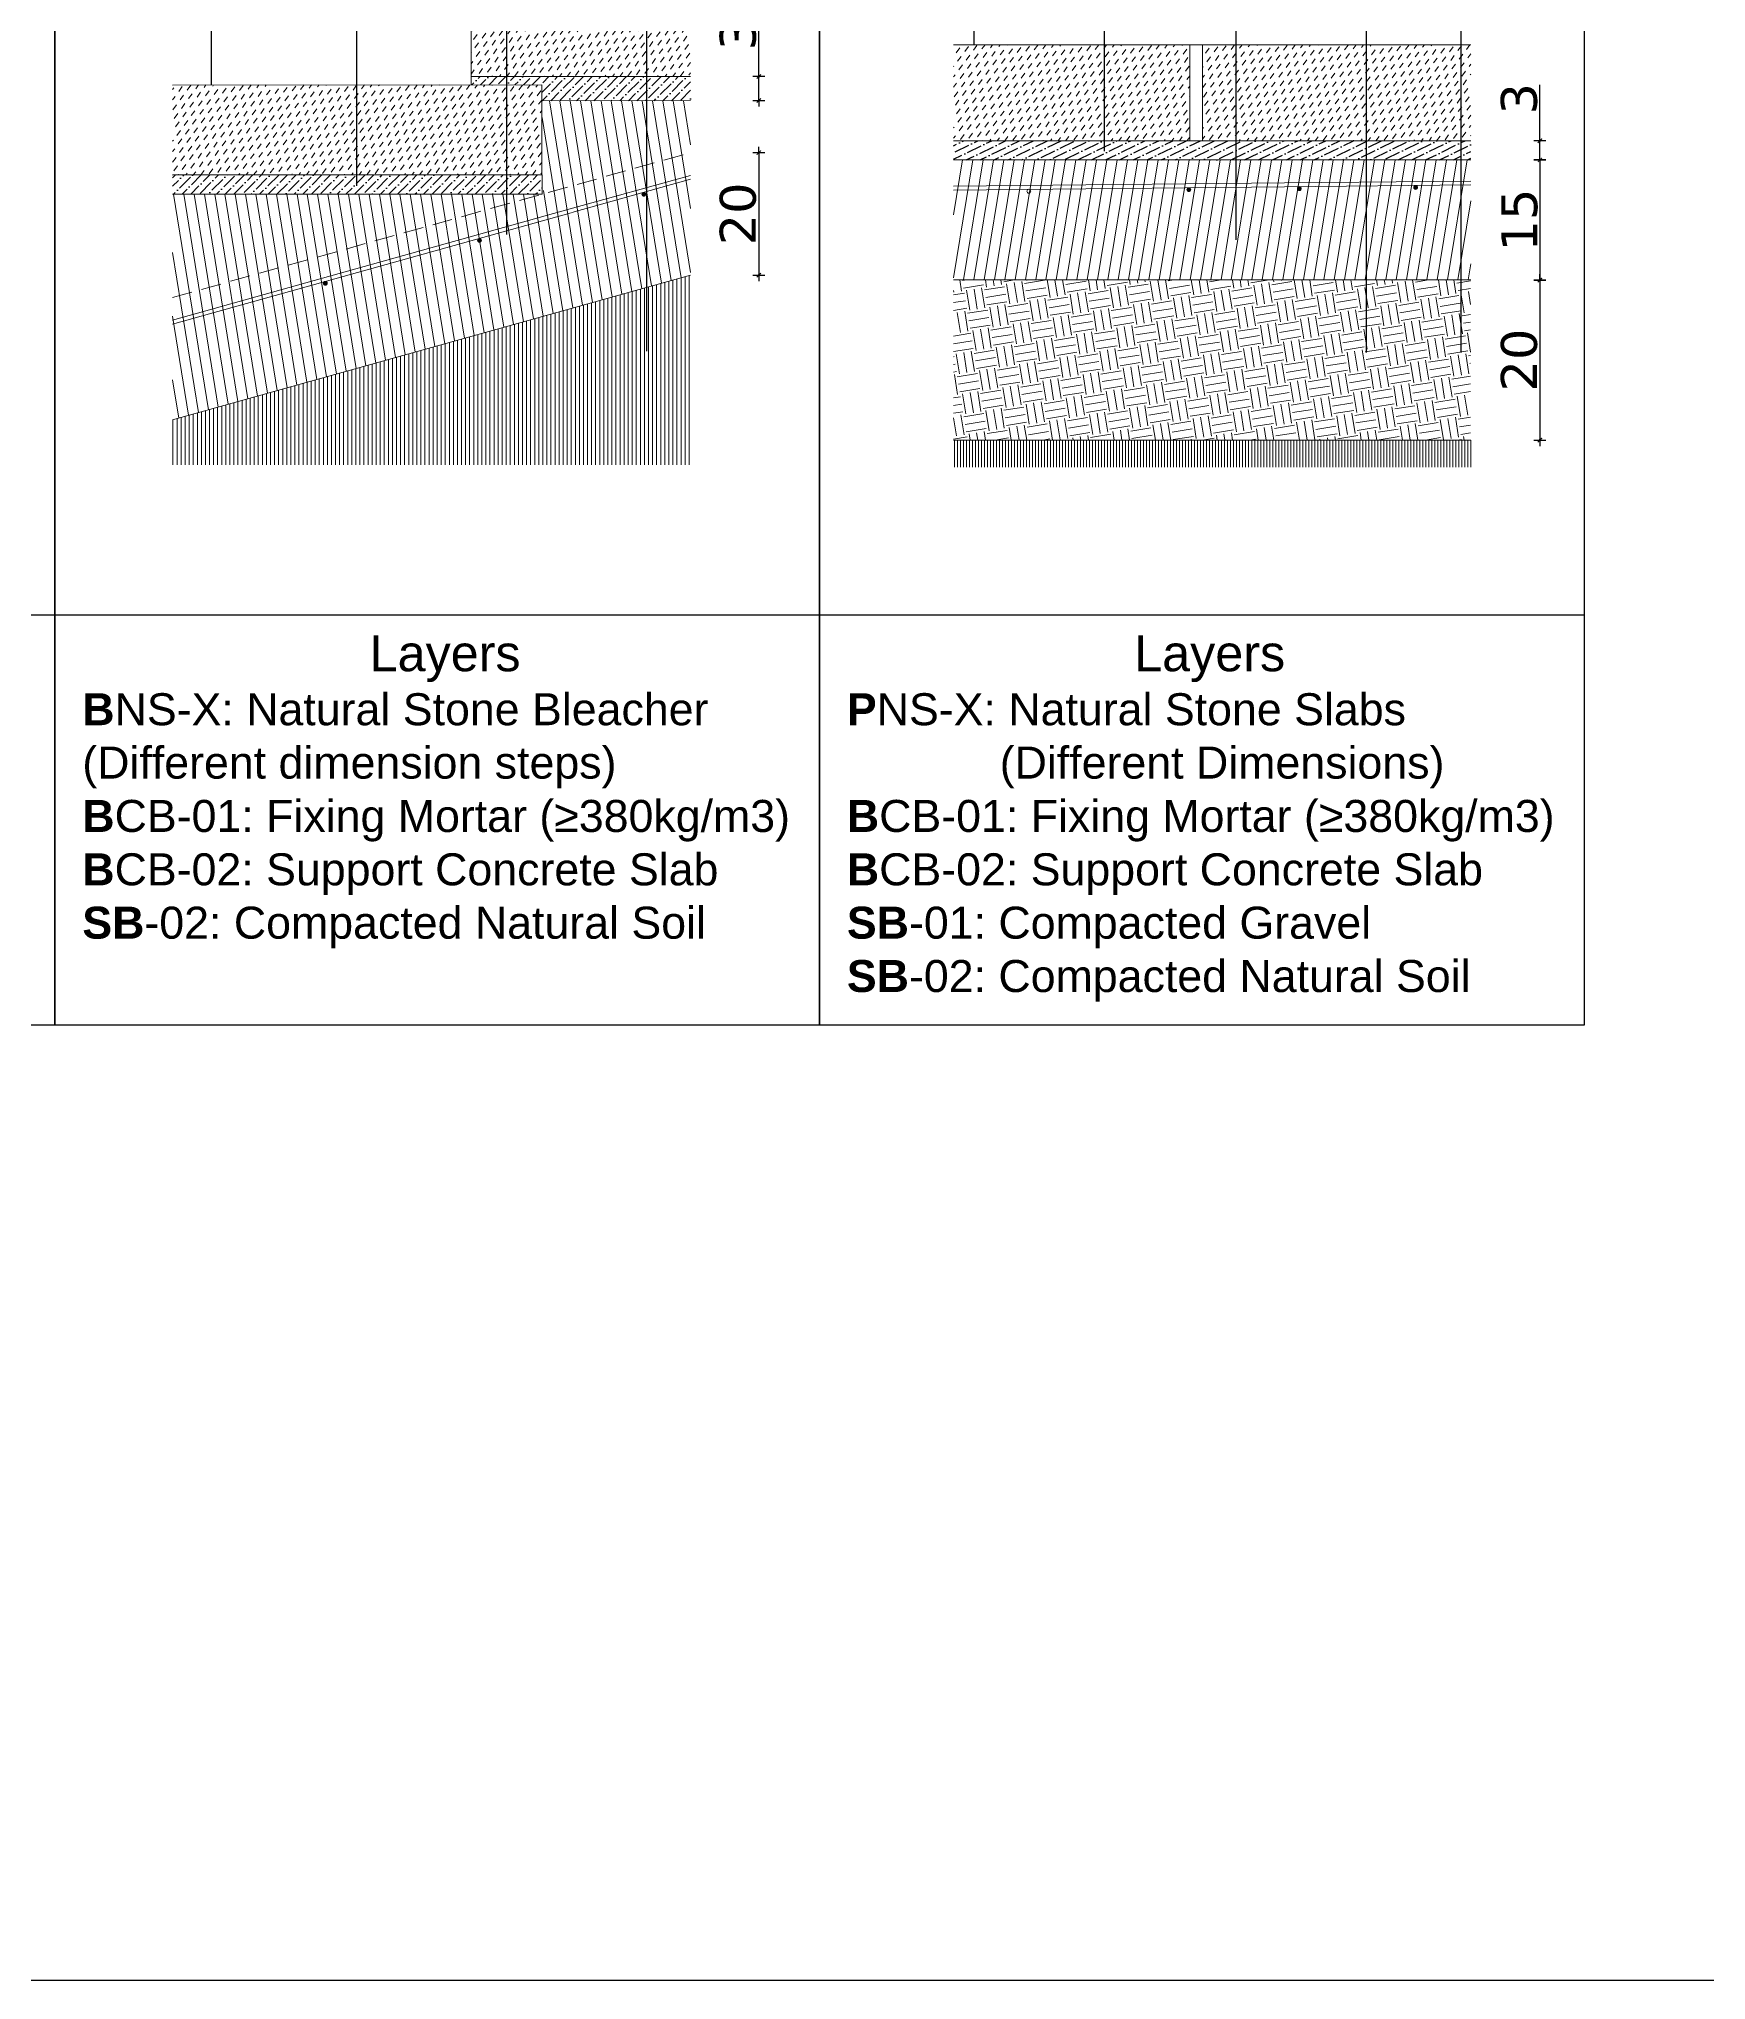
# Model space of a CAD drawing. Header units: metres. Extents: x -3261 to 8022, y -619 to 1849.
# Drawn here: x 4149.5 to 4357.8, y 722.8 to 965.4 of the extents above; entities that cross this region are included whole.
import ezdxf

# ---------------------------------------------------------------- set-up
doc = ezdxf.new("R2010")
doc.units = ezdxf.units.M
doc.header["$MEASUREMENT"] = 0
doc.header["$PDMODE"] = 34
doc.header["$PDSIZE"] = 1
doc.linetypes.add('HIDDEN', pattern=[0.375, 0.25, -0.125])
for name, color, linetype in [('0-TX-1_25', 7, 'Continuous'), ('01-TX', 7, 'Continuous'), ('02-L-Caratula', 252, 'Continuous'), ('0_Planta_Cotas', 251, 'Continuous'), ('COTAUX', 7, 'Continuous')]:
    doc.layers.add(name, color=color, linetype=linetype)
doc.layers.add('00-VIEWPORT A1-500', color=6, linetype='Continuous', plot=False)
doc.layers.add('03-TR-Paviment_08_Natural Stone Bleachers', color=7, linetype='Continuous', lineweight=5, true_color=0xbcab76)
doc.layers.add('03-TR-Paviment_09_Natural Stone Slab', color=7, linetype='Continuous', lineweight=5, true_color=0x999680)
for name, color, linetype, lineweight in [('1-CM', 7, 'Continuous', 0), ('2-metall', 5, 'Continuous', 0), ('3-TR Formigó', 252, 'Continuous', 0), ('3-TR Seleccionat', 44, 'Continuous', 0), ('3-TR Tot-u', 37, 'Continuous', 0)]:
    doc.layers.add(name, color=color, linetype=linetype, lineweight=lineweight)
doc.layers.add('EIT_3 TR sorra', color=7, linetype='Continuous', true_color=0xd8ceb0)
doc.styles.add('E500', font='verdana.ttf', dxfattribs={"height": 1})
doc.styles.get("Standard").update_dxf_attribs({"font": 'arial.ttf'})
doc.dimstyles.new('E500', dxfattribs={"dimscale": 0.03, "dimtxt": 30, "dimasz": 1, "dimexe": 0.1, "dimexo": 1, "dimgap": 8, "dimtad": 1, "dimzin": 0, "dimdsep": 46, "dimtxsty": 'E500', "dimblk1": 'LINCOT500', "dimblk2": 'LINCOT500', "dimsah": 1, "dimcen": 0.1, "dimdle": 0.1, "dimse1": 1, "dimse2": 1, "dimclrt": 256, "dimadec": 0, "dimazin": 0, "dimtfac": 0.015385, "dimtofl": 0, "dimtmove": 0, "dimatfit": 3, "dimldrblk": 'LINCOT500', "dimfxl": 1, "dimtolj": 1, "dimtzin": 0, "dimarcsym": 0})

# ---------------------------------------------------------------- blocks, each defined once
blk = doc.blocks.new('Ficha técnica P_08')
at = {"layer": '02-L-Caratula'}
for points in [[(95.558, -18.512), (95.558, -376.944), (0, -376.944), (0, -18.512)], [(0, -325.653), (95.558, -325.653)]]:
    blk.add_lwpolyline(points, dxfattribs=at)
blk = doc.blocks.new('LINCOT500')
for p, q in [((0, -25), (0, 25)), ((0, 0), (25, 0))]:
    blk.add_line(p, q)
at = {"const_width": 4.69}
blk.add_lwpolyline([(8.8, -8.8), (-8.8, 8.8)], dxfattribs=at)
at = {"layer": 'COTAUX'}
blk.add_line((0, 0), (-3.1, 0), dxfattribs=at)
blk = doc.blocks.new('*D174')
at = {"layer": '0_Planta_Cotas', "color": 0, "lineweight": -2, "transparency": 16777216}
for p, q in [((87.97, -258.39), (87.97, -251.42)), ((87.97, -261.36), (87.97, -258.42))]:
    blk.add_line(p, q, dxfattribs=at)
at = {"layer": 'Defpoints', "color": 0, "transparency": 16777216}
for p in [(79.62, -258.39), (79.43, -261.39), (87.97, -261.39)]:
    blk.add_point(p, dxfattribs=at)
at = {"layer": '0_Planta_Cotas', "color": 0, "lineweight": -2, "transparency": 16777216, "xscale": 0.03, "yscale": 0.03, "zscale": 0.03}
for p, rotation in [((87.97, -258.39), 90), ((87.97, -261.39), 270)]:
    blk.add_blockref('LINCOT500', p, dxfattribs=dict(at, rotation=rotation))
at = {"layer": '0_Planta_Cotas', "transparency": 16777216, "insert": (85.38, -253.14), "char_height": 1, "attachment_point": 5, "rotation": 90, "style": 'E500'}
blk.add_mtext('\\A1;{\\H4.5x;3}', dxfattribs=at)
blk = doc.blocks.new('*D175')
at = {"layer": '0_Planta_Cotas', "color": 0, "lineweight": -2, "transparency": 16777216}
blk.add_line((87.97, -267.93), (87.97, -283.17), dxfattribs=at)
at = {"layer": 'Defpoints', "color": 0, "transparency": 16777216}
for p in [(79.43, -267.9), (79.53, -283.2), (87.97, -283.2)]:
    blk.add_point(p, dxfattribs=at)
at = {"layer": '0_Planta_Cotas', "color": 0, "lineweight": -2, "transparency": 16777216, "xscale": 0.03, "yscale": 0.03, "zscale": 0.03}
for p, rotation in [((87.97, -267.9), 90), ((87.97, -283.2), 270)]:
    blk.add_blockref('LINCOT500', p, dxfattribs=dict(at, rotation=rotation))
at = {"layer": '0_Planta_Cotas', "transparency": 16777216, "insert": (85.38, -275.55), "char_height": 1, "attachment_point": 5, "rotation": 90, "style": 'E500'}
blk.add_mtext('\\A1;{\\H4.5x;20}', dxfattribs=at)
blk = doc.blocks.new('*D176')
at = {"layer": '0_Planta_Cotas', "color": 0, "lineweight": -2, "transparency": 16777216}
for p, q in [((90.03, -266.41), (90.03, -259.44)), ((90.03, -268.78), (90.03, -266.44))]:
    blk.add_line(p, q, dxfattribs=at)
at = {"layer": 'Defpoints', "color": 0, "transparency": 16777216}
for p in [(81.68, -266.41), (81.59, -268.81), (90.03, -268.81)]:
    blk.add_point(p, dxfattribs=at)
at = {"layer": '0_Planta_Cotas', "color": 0, "lineweight": -2, "transparency": 16777216, "xscale": 0.03, "yscale": 0.03, "zscale": 0.03}
for p, rotation in [((90.03, -266.41), 90), ((90.03, -268.81), 270)]:
    blk.add_blockref('LINCOT500', p, dxfattribs=dict(at, rotation=rotation))
at = {"layer": '0_Planta_Cotas', "transparency": 16777216, "insert": (87.45, -261.16), "char_height": 1, "attachment_point": 5, "rotation": 90, "style": 'E500'}
blk.add_mtext('\\A1;{\\H4.5x;3}', dxfattribs=at)
blk = doc.blocks.new('*D177')
at = {"layer": '0_Planta_Cotas', "color": 0, "lineweight": -2, "transparency": 16777216}
blk.add_line((90.03, -283.84), (90.03, -303.78), dxfattribs=at)
at = {"layer": 'Defpoints', "color": 0, "transparency": 16777216}
for p in [(81.59, -283.81), (81.39, -303.81), (90.03, -303.81)]:
    blk.add_point(p, dxfattribs=at)
at = {"layer": '0_Planta_Cotas', "color": 0, "lineweight": -2, "transparency": 16777216, "xscale": 0.03, "yscale": 0.03, "zscale": 0.03}
for p, rotation in [((90.03, -283.81), 90), ((90.03, -303.81), 270)]:
    blk.add_blockref('LINCOT500', p, dxfattribs=dict(at, rotation=rotation))
at = {"layer": '0_Planta_Cotas', "transparency": 16777216, "insert": (87.45, -293.81), "char_height": 1, "attachment_point": 5, "rotation": 90, "style": 'E500'}
blk.add_mtext('\\A1;{\\H4.5x;20 }', dxfattribs=at)
blk = doc.blocks.new('*D178')
at = {"layer": '0_Planta_Cotas', "color": 0, "lineweight": -2, "transparency": 16777216}
blk.add_line((90.03, -268.84), (90.03, -283.78), dxfattribs=at)
at = {"layer": 'Defpoints', "color": 0, "transparency": 16777216}
for p in [(81.59, -268.81), (81.39, -283.81), (90.03, -283.81)]:
    blk.add_point(p, dxfattribs=at)
at = {"layer": '0_Planta_Cotas', "color": 0, "lineweight": -2, "transparency": 16777216, "xscale": 0.03, "yscale": 0.03, "zscale": 0.03}
for p, rotation in [((90.03, -268.81), 90), ((90.03, -283.81), 270)]:
    blk.add_blockref('LINCOT500', p, dxfattribs=dict(at, rotation=rotation))
at = {"layer": '0_Planta_Cotas', "transparency": 16777216, "insert": (87.49, -276.31), "char_height": 1, "attachment_point": 5, "rotation": 90, "style": 'E500'}
blk.add_mtext('\\A1;{\\H4.5x;15}', dxfattribs=at)
blk = doc.blocks.new('Ficha técnica P_09')
at = {"layer": '03-TR-Paviment_08_Natural Stone Bleachers'}
h = blk.add_hatch(dxfattribs=at)
h.set_pattern_fill('DASH', color=256, scale=0.24, angle=234, style=0, double=1)
h.set_pattern_definition([(234, (-8560.8841, -4464.3017), (0.16857859, -1.06436331), [0.762, -0.762])])
h.paths.add_polyline_path([(79.431, -258.39), (79.431, -244.99), (51.996, -244.99), (51.996, -258.39)])
h = blk.add_hatch(dxfattribs=at)
h.set_pattern_fill('DASH', color=256, scale=0.24, angle=234, style=0, double=1)
h.set_pattern_definition([(234, (-8656.89515, -4489.9954), (0.16857859, -1.06436331), [0.762, -0.762])])
h.paths.add_polyline_path([(14.707, -259.443), (14.707, -270.641), (60.828, -270.608), (60.828, -259.41)])
at = {"layer": '2-metall'}
h = blk.add_hatch(color=256, dxfattribs=at)
edge = h.paths.add_edge_path()
edge.add_arc((73.59, -273.109), 0.24, 0, 360)
h = blk.add_hatch(color=256, dxfattribs=at)
edge = h.paths.add_edge_path()
edge.add_arc((73.59, -273.109), 0.24, 15.61423, 375.61423)
h = blk.add_hatch(color=256, dxfattribs=at)
edge = h.paths.add_edge_path()
edge.add_arc((53.052, -278.848), 0.24, 0, 360)
h = blk.add_hatch(color=256, dxfattribs=at)
edge = h.paths.add_edge_path()
edge.add_arc((33.79, -284.232), 0.24, 0, 360)
at = {"layer": '3-TR Formigó'}
h = blk.add_hatch(dxfattribs=at)
h.set_pattern_fill('ANSI31', color=256, scale=0.4, angle=-125.82476, style=0)
h.set_pattern_definition([(279.175244, (-6050.6766, -4199.7464), (1.25375067, 0.20250741), [])])
h.paths.add_polyline_path([(14.707, -273.083), (14.707, -301.278), (79.431, -283.19), (79.431, -261.4), (60.828, -261.4), (61.065, -273.083)])
at = {"layer": '3-TR Seleccionat'}
h = blk.add_hatch(dxfattribs=at)
h.set_pattern_fill('ANSI31', color=256, scale=0.16, angle=45, style=0)
h.set_pattern_definition([(90, (-6050.6766, -4199.74636), (-0.508, 0), [])])
h.paths.add_polyline_path([(14.707, -301.278), (14.707, -306.9), (79.431, -306.9), (79.431, -283.19)])
at = {"layer": 'EIT_3 TR sorra'}
h = blk.add_hatch(dxfattribs=at)
h.set_pattern_fill('ANSI36', color=256, scale=0.24, style=0, double=1)
h.set_pattern_definition([(45, (-8619.5761, -4476.3017), (0.404111525, 1.48174226), [1.905, -0.381, 0, -0.381])])
h.paths.add_polyline_path([(52.011, -258.39), (52.028, -259.416), (60.828, -259.41), (60.828, -261.404), (79.433, -261.404), (79.416, -258.39)])
h = blk.add_hatch(dxfattribs=at)
h.set_pattern_fill('ANSI36', color=256, scale=0.24, style=0, double=1)
h.set_pattern_definition([(45, (-8656.89515, -4489.9954), (0.404111525, 1.48174226), [1.905, -0.381, 0, -0.381])])
h.paths.add_polyline_path([(14.707, -270.683), (14.707, -273.083), (60.9, -273.083), (60.9, -270.683)])
at = {"layer": '0-TX-1_25', "elevation": -0.106}
for points in [[(19.564, -259.432), (19.557, -221.698)], [(37.729, -272.06), (37.73, -221.698)], [(56.481, -278.11), (56.482, -221.698)], [(73.965, -292.688), (73.966, -221.698)]]:
    blk.add_lwpolyline(points, dxfattribs=at)
at = {"layer": '02-L-Caratula'}
for points in [[(95.558, -18.512), (95.558, -376.944), (0, -376.944), (0, -18.512)], [(0, -325.653), (95.558, -325.653)]]:
    blk.add_lwpolyline(points, dxfattribs=at)
at = {"layer": '1-CM'}
blk.add_line((51.996, -258.39, -0.106), (51.997, -259.416, -0.106), dxfattribs=at)
at = {"layer": '1-CM', "elevation": -0.106}
for points in [[(51.996, -258.39), (51.996, -244.99), (79.431, -244.99)], [(14.707, -259.443), (60.828, -259.41), (60.828, -270.683), (14.707, -270.7)], [(79.431, -258.39), (51.996, -258.39)], [(79.431, -261.39), (60.828, -261.41)], [(14.707, -273.083), (60.9, -273.083), (60.9, -270.683), (14.707, -270.683)], [(14.707, -301.278), (79.431, -283.19)]]:
    blk.add_lwpolyline(points, dxfattribs=at)
at = {"layer": '1-CM', "linetype": 'HIDDEN', "ltscale": 10, "elevation": -0.106}
blk.add_lwpolyline([(14.707, -285.993), (79.431, -267.904)], dxfattribs=at)
at = {"layer": '2-metall'}
for p, q in [((79.431, -270.73, -0.106), (64.391, -274.933, -0.106)), ((79.431, -271.228, -0.106), (64.586, -275.377, -0.106)), ((64.391, -274.933, -0.106), (14.707, -288.819, -0.106)), ((64.52, -275.396, -0.106), (14.707, -289.317, -0.106))]:
    blk.add_line(p, q, dxfattribs=at)
for centre in [(73.59, -273.109, -0.106), (73.59, -273.109, -0.106), (73.59, -273.109, -0.106), (53.052, -278.848, -0.106), (53.052, -278.848, -0.106), (53.052, -278.848, -0.106), (33.79, -284.232, -0.106), (33.79, -284.232, -0.106)]:
    blk.add_circle(centre, 0.24, dxfattribs=at)
at = {"layer": '01-TX', "attachment_point": 1, "rotation": 0}
for s, insert, char_height in [('\\pi35.91163,t80.91163;Layers', (3.415, -328.2), 4.5), ('{\\fArial|b1|i0|c0|p34;B}NS-X: Natural Stone Bleacher ^I^I  (Different dimension steps)\\P{\\fArial|b1|i0|c0|p34;B}CB-01: Fixing Mortar (≥380kg/m3)\\P{\\fArial|b1|i0|c0|p34;B}CB-02: Support Concrete Slab\\P{\\fArial|b1|i0|c0|p34;SB}-02: Compacted Natural Soil', (3.415, -335.45), 4)]:
    blk.add_mtext_dynamic_manual_height_columns(s, width=89.98902, gutter_width=1, heights=[0], dxfattribs=dict(at, insert=insert, char_height=char_height))
at = {"layer": '0_Planta_Cotas'}
dim = blk.add_linear_dim(base=(87.967, -261.39, -0.106), p1=(79.617, -258.39, -0.106), p2=(79.431, -261.39, -0.106), angle=90, text='{\\H4.5x;3}', dimstyle='E500', dxfattribs=at)
dim.commit()
dim.dimension.update_dxf_attribs({"geometry": '*D174', "text_midpoint": (87.967, -253.143, -0.106), "dimtype": 160})
dim = blk.add_linear_dim(base=(87.967, -283.196, -0.106), p1=(79.431, -267.904, -0.106), p2=(79.527, -283.196, -0.106), angle=90, text='{\\H4.5x;20}', dimstyle='E500', override={"dimtmove": 1}, dxfattribs=at)
dim.commit()
dim.dimension.update_dxf_attribs({"geometry": '*D175', "text_midpoint": (85.384, -275.55, -0.106)})
blk = doc.blocks.new('Ficha técnica P_10')
at = {"layer": '03-TR-Paviment_09_Natural Stone Slab'}
h = blk.add_hatch(dxfattribs=at)
h.set_pattern_fill('DASH', color=256, scale=0.24, angle=233.43255, style=0, double=1)
h.set_pattern_definition([(233.43255, (-393.5003, 51.5119), (0.1580291, -1.0659807), [0.762, -0.762])])
h.paths.add_polyline_path([(16.762, -254.408), (16.762, -266.408), (46.263, -266.408), (46.263, -254.408)])
h = blk.add_hatch(dxfattribs=at)
h.set_pattern_fill('DASH', color=256, scale=0.24, angle=233.43255, style=0, double=1)
h.set_pattern_definition([(233.43255, (-295.9003, 51.5119), (0.1580291, -1.0659807), [0.762, -0.762])])
h.paths.add_polyline_path([(81.391, -266.408), (81.391, -254.408), (47.863, -254.408), (47.863, -266.408)])
at = {"layer": '2-metall'}
h = blk.add_hatch(color=256, dxfattribs=at)
edge = h.paths.add_edge_path()
edge.add_arc((46.158, -272.52), 0.24, 0, 360)
h = blk.add_hatch(color=256, dxfattribs=at)
edge = h.paths.add_edge_path()
edge.add_arc((59.97, -272.384), 0.24, 0, 360)
h = blk.add_hatch(color=256, dxfattribs=at)
edge = h.paths.add_edge_path()
edge.add_arc((74.513, -272.24), 0.24, 0, 360)
at = {"layer": '3-TR Formigó'}
h = blk.add_hatch(dxfattribs=at)
h.set_pattern_fill('ANSI31', color=256, scale=0.4, angle=-144.28291, style=0)
h.set_pattern_definition([(260.717092, (-5144.7898, -1680.7666), (1.25336793, -0.20486296), [])])
h.paths.add_polyline_path([(16.762, -268.808), (16.762, -283.808), (81.391, -283.808), (81.391, -268.808)])
at = {"layer": '3-TR Seleccionat'}
h = blk.add_hatch(dxfattribs=at)
h.set_pattern_fill('ANSI31', color=256, scale=3, angle=45)
h.set_pattern_definition([(90, (757.29018, -1203.59806), (-0.375, 6e-17), [])])
h.paths.add_polyline_path([(81.391, -303.808), (16.762, -303.808), (16.762, -307.212), (81.391, -307.212)])
at = {"layer": '3-TR Tot-u'}
h = blk.add_hatch(dxfattribs=at)
h.set_pattern_fill('EARTH', color=256, scale=0.4, angle=-80.82476, style=0)
h.set_pattern_definition([(279.175244, (-14931.327, -3859.6515), (2.91251617, -2.1024865), [2.54, -2.54]), (279.175244, (-14930.3867, -3859.4996), (2.91251617, -2.1024865), [2.54, -2.54]), (279.175244, (-14929.4463, -3859.3477), (2.91251617, -2.1024865), [2.54, -2.54]), (9.175244, (-14929.0823, -3859.6105), (2.1024865, 2.91251617), [2.54, -2.54]), (9.175244, (-14928.9304, -3860.5509), (2.1024865, 2.91251617), [2.54, -2.54]), (9.175244, (-14928.7785, -3861.4912), (2.1024865, 2.91251617), [2.54, -2.54])])
h.paths.add_polyline_path([(16.762, -283.808), (16.762, -303.808), (81.368, -303.808), (81.368, -283.808)])
at = {"layer": 'EIT_3 TR sorra'}
h = blk.add_hatch(dxfattribs=at)
h.set_pattern_fill('ANSI36', color=256, scale=0.24, angle=-19.02561, style=0, double=1)
h.set_pattern_definition([(25.97439, (-734.5663, 146.9448), (0.8650703, 1.2690625), [1.905, -0.381, 0, -0.381])])
h.paths.add_polyline_path([(16.762, -266.408), (16.762, -268.808), (81.391, -268.808), (81.391, -266.408)])
at = {"layer": '0-TX-1_25'}
for points in [[(19.304, -254.408), (19.342, -221.633)], [(35.632, -267.714), (35.676, -221.669)], [(52.071, -278.795), (52.104, -221.691)]]:
    blk.add_lwpolyline(points, dxfattribs=at)
at = {"layer": '0-TX-1_25', "elevation": -0.106}
for points in [[(68.369, -292.879), (68.37, -221.698)], [(80.182, -292.879), (80.184, -221.698)]]:
    blk.add_lwpolyline(points, dxfattribs=at)
at = {"layer": '02-L-Caratula'}
for points in [[(95.558, -18.512), (95.558, -376.944), (0, -376.944), (0, -18.512)], [(0, -325.653), (95.558, -325.653)]]:
    blk.add_lwpolyline(points, dxfattribs=at)
at = {"layer": '1-CM'}
for points in [[(46.263, -266.408), (46.263, -254.408), (16.762, -254.408)], [(16.762, -254.408), (81.391, -254.408)], [(81.391, -254.408), (47.863, -254.408), (47.863, -266.408)], [(16.762, -266.408), (81.391, -266.408)], [(16.762, -268.808), (81.391, -268.808)], [(16.762, -283.808), (81.391, -283.808)], [(16.762, -303.808), (81.391, -303.808)]]:
    blk.add_lwpolyline(points, dxfattribs=at)
at = {"layer": '2-metall'}
for p, q in [((58.125, -271.683), (16.762, -272.093)), ((58.125, -271.683), (16.762, -272.093)), ((81.391, -271.453), (58.125, -271.683)), ((81.391, -271.453), (58.125, -271.683)), ((58.129, -272.163), (16.762, -272.573)), ((58.129, -272.163), (16.762, -272.573)), ((81.391, -271.933), (58.129, -272.163)), ((81.391, -271.933), (58.129, -272.163))]:
    blk.add_line(p, q, dxfattribs=at)
for centre in [(26.159, -272.719), (26.159, -272.719), (46.158, -272.52), (46.158, -272.52), (46.158, -272.52), (59.97, -272.384), (59.97, -272.384), (74.513, -272.24), (74.513, -272.24), (74.513, -272.24)]:
    blk.add_circle(centre, 0.24, dxfattribs=at)
at = {"layer": '01-TX', "attachment_point": 1, "rotation": 0}
for s, insert, char_height in [('\\pi35.91163,t80.91163;Layers', (3.415, -328.2), 4.5), ('{\\fArial|b1|i0|c0|p34;P}NS-X: Natural Stone Slabs\\P^I  (Different Dimensions)\\P{\\fArial|b1|i0|c0|p34;B}CB-01: Fixing Mortar (≥380kg/m3)\\P{\\fArial|b1|i0|c0|p34;B}CB-02: Support Concrete Slab\\P{\\fArial|b1|i0|c0|p34;SB}-01: Compacted Gravel\\P{\\fArial|b1|i0|c0|p34;SB}-02: Compacted Natural Soil', (3.415, -335.45), 4)]:
    blk.add_mtext_dynamic_manual_height_columns(s, width=89.98902, gutter_width=1, heights=[0], dxfattribs=dict(at, insert=insert, char_height=char_height))
at = {"layer": '0_Planta_Cotas'}
dim = blk.add_linear_dim(base=(90.03, -268.808), p1=(81.68, -266.408), p2=(81.59, -268.808), angle=90, text='{\\H4.5x;3}', dimstyle='E500', dxfattribs=at)
dim.commit()
dim.dimension.update_dxf_attribs({"geometry": '*D176', "text_midpoint": (90.03, -261.162), "dimtype": 160})
for base, p1, p2, text, picture, middle in [((90.03, -283.808), (81.59, -268.808), (81.391, -283.808), '{\\H4.5x;15}', '*D178', (87.486, -276.308)), ((90.03, -303.808), (81.59, -283.808), (81.391, -303.808), '{\\H4.5x;20 }', '*D177', (87.447, -293.808))]:
    dim = blk.add_linear_dim(base=base, p1=p1, p2=p2, angle=90, text=text, dimstyle='E500', override={"dimtmove": 1}, dxfattribs=at)
    dim.commit()
    dim.dimension.update_dxf_attribs({"geometry": picture, "text_midpoint": middle})

msp = doc.modelspace()

# ---------------------------------------------------------------- linework, layer by layer
at = {"layer": '00-VIEWPORT A1-500'}
msp.add_lwpolyline([(3462.822, 722.829), (4457.895, 722.829), (4457.895, 1282.557), (3462.822, 1282.557)], close=True, dxfattribs=at)

# ---------------------------------------------------------------- block references
for name, p in [('Ficha técnica P_08', (4055.917, 1219.104)), ('Ficha técnica P_09', (4151.475, 1219.104)), ('Ficha técnica P_10', (4247.033, 1219.104))]:
    msp.add_blockref(name, p)

doc.saveas('drawing.dxf')
